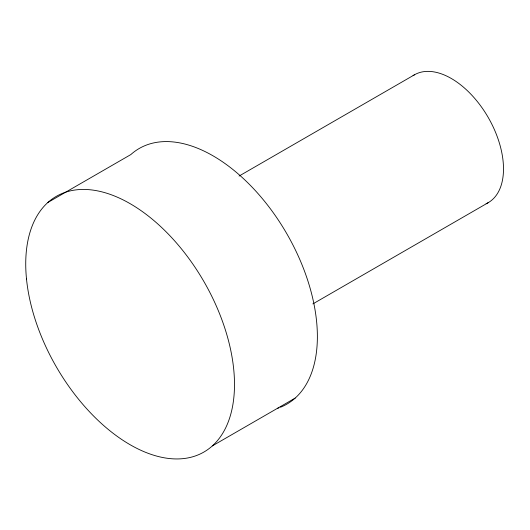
<?xml version="1.0" encoding="UTF-8"?>
<svg xmlns="http://www.w3.org/2000/svg" width="530" height="530" viewBox="0 0 530 530"><rect width="100%" height="100%" fill="white"/><g stroke="black" fill="none" stroke-linecap="round" stroke-linejoin="round"><path stroke-width="0.79" d="M47.905 202.453L130.791 154.601A147.618 85.231 60 0 1 285.352 231.232A147.618 85.231 60 0 1 280.483 407.245M239.076 176.053L414.407 74.829M312.885 303.895L488.216 202.665M212.318 445.922L295.21 398.07M278.926 407.842A147.618 85.231 60 0 1 277.356 408.385M413.062 75.664A73.809 42.612 60 0 1 488.554 118.038A73.809 42.612 60 0 1 486.096 203.758M26.5 278.972A147.618 85.231 60 0 0 192.874 456.734A147.618 85.231 60 0 0 170.965 236.857A147.618 85.231 60 0 0 26.5 278.972"/></g></svg>
